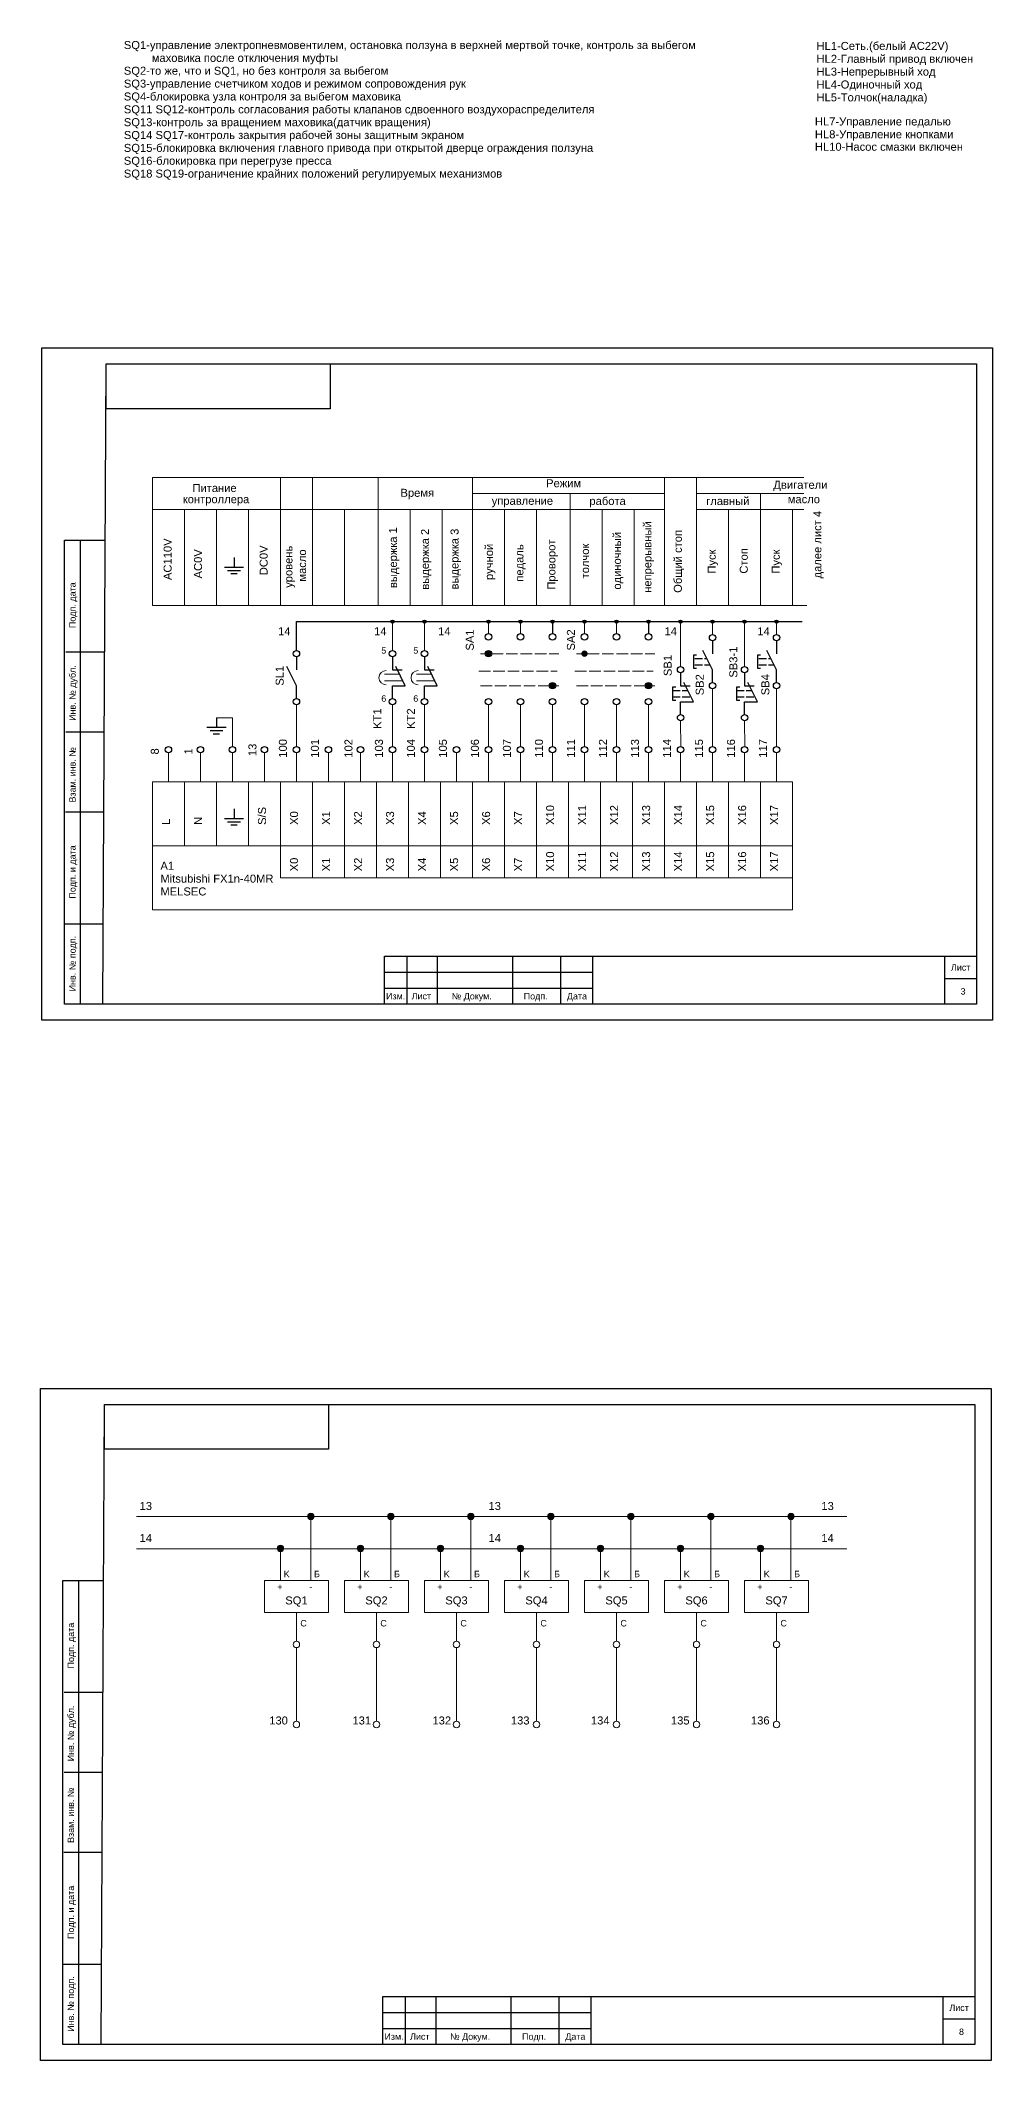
# Model space of a CAD drawing. Header units: millimetres. Extents: x 1674 to 4572, y 3039 to 4124.
# Drawn here: x 2326 to 2623, y 3290 to 3921 of the extents above; entities that cross this region are included whole.
import ezdxf

# ---------------------------------------------------------------- set-up
doc = ezdxf.new("R2010")
doc.units = ezdxf.units.MM
doc.linetypes.add('ACAD_ISO02W100', pattern=[15, 12, -3])
doc.layers.add('Аппаратура', color=7, linetype='Continuous', lineweight=20)
doc.layers.add('Рамки', color=7, linetype='Continuous', lineweight=25)
doc.styles.get("Standard").update_dxf_attribs({"font": 'arial.ttf'})

msp = doc.modelspace()

# ---------------------------------------------------------------- hatches: boundary and pattern name
h = msp.add_hatch(color=256)
h.dxf.hatch_style = 1
h.paths.add_polyline_path([(2436, 3739.5, 1), (2435, 3739.5, 1)])
h = msp.add_hatch(color=256)
h.dxf.hatch_style = 1
h.paths.add_polyline_path([(2446, 3739.5, 1), (2445, 3739.5, 1)])
h = msp.add_hatch(color=256)
h.dxf.hatch_style = 1
h.paths.add_polyline_path([(2466, 3739.5, 1), (2465, 3739.5, 1)])
h = msp.add_hatch(color=256)
h.dxf.hatch_style = 1
h.paths.add_polyline_path([(2476, 3739.5, 1), (2475, 3739.5, 1)])
h = msp.add_hatch(color=256)
h.dxf.hatch_style = 1
h.paths.add_polyline_path([(2486, 3739.5, 1), (2485, 3739.5, 1)])
h = msp.add_hatch(color=256)
h.dxf.hatch_style = 1
h.paths.add_polyline_path([(2496, 3739.5, 1), (2495, 3739.5, 1)])
h = msp.add_hatch(color=256)
h.dxf.hatch_style = 1
h.paths.add_polyline_path([(2506, 3739.5, 1), (2505, 3739.5, 1)])
h = msp.add_hatch(color=256)
h.dxf.hatch_style = 1
h.paths.add_polyline_path([(2516, 3739.5, 1), (2515, 3739.5, 1)])
h = msp.add_hatch(color=256)
h.dxf.hatch_style = 1
h.paths.add_polyline_path([(2526, 3739.5, 1), (2525, 3739.5, 1)])
h = msp.add_hatch(color=256)
h.dxf.hatch_style = 1
h.paths.add_polyline_path([(2536, 3739.5, 1), (2535, 3739.5, 1)])
h = msp.add_hatch(color=256)
h.dxf.hatch_style = 1
h.paths.add_polyline_path([(2546, 3739.5, 1), (2545, 3739.5, 1)])
h = msp.add_hatch(color=256)
h.dxf.hatch_style = 1
h.paths.add_polyline_path([(2556, 3739.5, 1), (2555, 3739.5, 1)])
at = {"layer": 'Аппаратура'}
h = msp.add_hatch(color=256, dxfattribs=at)
h.dxf.hatch_style = 1
h.set_gradient(color1=(255, 255, 255), centered=1, tint=1)
h.paths.add_polyline_path([(2466.5, 3729.5, 1), (2464.5, 3729.5, 1)])
h = msp.add_hatch(color=256, dxfattribs=at)
h.dxf.hatch_style = 1
h.set_gradient(color1=(255, 255, 255), centered=1, tint=1)
h.paths.add_polyline_path([(2496.5, 3729.5, 1), (2494.5, 3729.5, 1)])
h = msp.add_hatch(color=256, dxfattribs=at)
h.dxf.hatch_style = 1
h.set_gradient(color1=(255, 255, 255), centered=1, tint=1)
h.paths.add_polyline_path([(2486.5, 3719.5, 1), (2484.5, 3719.5, 1)])
h = msp.add_hatch(color=256, dxfattribs=at)
h.dxf.hatch_style = 1
h.set_gradient(color1=(255, 255, 255), centered=1, tint=1)
h.paths.add_polyline_path([(2516.5, 3719.5, 1), (2514.5, 3719.5, 1)])
h = msp.add_hatch(color=256, dxfattribs=at)
h.dxf.hatch_style = 1
h.paths.add_polyline_path([(2411, 3460, 1), (2409, 3460, 1)])
h = msp.add_hatch(color=256, dxfattribs=at)
h.dxf.hatch_style = 1
h.paths.add_polyline_path([(2436, 3460, 1), (2434, 3460, 1)])
h = msp.add_hatch(color=256, dxfattribs=at)
h.dxf.hatch_style = 1
h.paths.add_polyline_path([(2461, 3460, 1), (2459, 3460, 1)])
h = msp.add_hatch(color=256, dxfattribs=at)
h.dxf.hatch_style = 1
h.paths.add_polyline_path([(2486, 3460, 1), (2484, 3460, 1)])
h = msp.add_hatch(color=256, dxfattribs=at)
h.dxf.hatch_style = 1
h.paths.add_polyline_path([(2511, 3460, 1), (2509, 3460, 1)])
h = msp.add_hatch(color=256, dxfattribs=at)
h.dxf.hatch_style = 1
h.paths.add_polyline_path([(2536, 3460, 1), (2534, 3460, 1)])
h = msp.add_hatch(color=256, dxfattribs=at)
h.dxf.hatch_style = 1
h.paths.add_polyline_path([(2561, 3460, 1), (2559, 3460, 1)])
h = msp.add_hatch(color=256, dxfattribs=at)
h.dxf.hatch_style = 1
h.paths.add_polyline_path([(2401.5, 3450, 1), (2399.5, 3450, 1)])
h = msp.add_hatch(color=256, dxfattribs=at)
h.dxf.hatch_style = 1
h.paths.add_polyline_path([(2426.5, 3450, 1), (2424.5, 3450, 1)])
h = msp.add_hatch(color=256, dxfattribs=at)
h.dxf.hatch_style = 1
h.paths.add_polyline_path([(2451.5, 3450, 1), (2449.5, 3450, 1)])
h = msp.add_hatch(color=256, dxfattribs=at)
h.dxf.hatch_style = 1
h.paths.add_polyline_path([(2476.5, 3450, 1), (2474.5, 3450, 1)])
h = msp.add_hatch(color=256, dxfattribs=at)
h.dxf.hatch_style = 1
h.paths.add_polyline_path([(2501.5, 3450, 1), (2499.5, 3450, 1)])
h = msp.add_hatch(color=256, dxfattribs=at)
h.dxf.hatch_style = 1
h.paths.add_polyline_path([(2526.5, 3450, 1), (2524.5, 3450, 1)])
h = msp.add_hatch(color=256, dxfattribs=at)
h.dxf.hatch_style = 1
h.paths.add_polyline_path([(2551.5, 3450, 1), (2549.5, 3450, 1)])

# ---------------------------------------------------------------- linework, layer by layer
for p, q in [((2383, 3756.5), (2389, 3756.5)), ((2384, 3755.5), (2388, 3755.5)), ((2386, 3759.5), (2386, 3756.5)), ((2385, 3754.5), (2387, 3754.5)), ((2405.5, 3730.5), (2405.5, 3739.5)), ((2405.5, 3739.5), (2563.5, 3739.5)), ((2485.5, 3739.5), (2485.5, 3735.75)), ((2515.5, 3739.5), (2515.5, 3735.75)), ((2535.5, 3724.5), (2532.5, 3730.5)), ((2535.5, 3733.5), (2535.5, 3729.5)), ((2555.5, 3724.5), (2552.5, 3730.5)), ((2555.5, 3733.5), (2555.5, 3729.5)), ((2405.5, 3719.5), (2402.5, 3725.5)), ((2405.5, 3728.5), (2405.5, 3724.5)), ((2435.5, 3728.5), (2435.5, 3724.5)), ((2435.5, 3724.5), (2438.5, 3724.5)), ((2439.5, 3719.5), (2436.5, 3725.5)), ((2445.5, 3728.5), (2445.5, 3724.5)), ((2445.5, 3724.5), (2448.5, 3724.5)), ((2449.5, 3719.5), (2446.5, 3725.5)), ((2525.5, 3723.5), (2525.5, 3719.5)), ((2530.5, 3729), (2529.5, 3729)), ((2529.5, 3729), (2529.5, 3725)), ((2529.5, 3725), (2530.5, 3725)), ((2535.5, 3720.5), (2535.5, 3724.5)), ((2545.5, 3723.5), (2545.5, 3719.5)), ((2550.5, 3729), (2549.5, 3729)), ((2549.5, 3729), (2549.5, 3725)), ((2549.5, 3725), (2550.5, 3725)), ((2555.5, 3720.5), (2555.5, 3724.5)), ((2405.5, 3715.5), (2405.5, 3719.5)), ((2435.5, 3715.5), (2435.5, 3719.5)), ((2435.5, 3719.5), (2439.5, 3719.5)), ((2445.5, 3715.5), (2445.5, 3719.5)), ((2445.5, 3719.5), (2449.5, 3719.5)), ((2524, 3719), (2523, 3719)), ((2523, 3719), (2523, 3715)), ((2525.5, 3719.5), (2528.5, 3719.5)), ((2529.5, 3714.5), (2526.5, 3720.5)), ((2544, 3719), (2543, 3719)), ((2543, 3719), (2543, 3715)), ((2545.5, 3719.5), (2548.5, 3719.5)), ((2549.5, 3714.5), (2546.5, 3720.5)), ((2523, 3715), (2524, 3715)), ((2525.5, 3710.5), (2525.5, 3714.5)), ((2525.5, 3714.5), (2529.5, 3714.5)), ((2543, 3715), (2544, 3715)), ((2545.5, 3710.5), (2545.5, 3714.5)), ((2545.5, 3714.5), (2549.5, 3714.5)), ((2377.5, 3706.5), (2383.5, 3706.5)), ((2378.5, 3705.5), (2382.5, 3705.5)), ((2379.5, 3704.5), (2381.5, 3704.5)), ((2380.5, 3709.5), (2380.5, 3706.5)), ((2386, 3681), (2386, 3678)), ((2383, 3678), (2389, 3678)), ((2384, 3677), (2388, 3677)), ((2385, 3676), (2387, 3676))]:
    msp.add_line(p, q)
at = {"linetype": 'ACAD_ISO02W100', "ltscale": 0.2}
for p, q in [((2530, 3728), (2533.75, 3728)), ((2530, 3726), (2534.75, 3726)), ((2550, 3728), (2553.75, 3728)), ((2550, 3726), (2554.75, 3726)), ((2523, 3718), (2527.75, 3718)), ((2543, 3718), (2547.75, 3718)), ((2523, 3716), (2528.75, 3716)), ((2543, 3716), (2548.75, 3716))]:
    msp.add_line(p, q, dxfattribs=at)
for centre, radius in [((2435.5, 3739.5), 0.5), ((2445.5, 3739.5), 0.5), ((2465.5, 3739.5), 0.5), ((2475.5, 3739.5), 0.5), ((2485.5, 3739.5), 0.5), ((2495.5, 3739.5), 0.5), ((2505.5, 3739.5), 0.5), ((2515.5, 3739.5), 0.5), ((2525.5, 3739.5), 0.5), ((2535.5, 3739.5), 0.5), ((2545.5, 3739.5), 0.5), ((2555.5, 3739.5), 0.5), ((2405.5, 3729.5), 1), ((2435.5, 3729.5), 1), ((2445.5, 3729.5), 1), ((2465.5, 3734.75), 1), ((2465.5, 3729.5), 1), ((2475.5, 3734.75), 1), ((2485.5, 3734.75), 1), ((2495.5, 3734.75), 1), ((2505.5, 3734.75), 1), ((2515.5, 3734.75), 1), ((2535.5, 3734.5), 1), ((2555.5, 3734.5), 1), ((2525.5, 3724.5), 1), ((2545.5, 3724.5), 1), ((2485.5, 3719.5), 1), ((2515.5, 3719.5), 1), ((2535.5, 3719.5), 1), ((2555.5, 3719.5), 1), ((2405.5, 3714.5), 1), ((2435.5, 3714.5), 1), ((2445.5, 3714.5), 1), ((2465.5, 3714.5), 1), ((2475.5, 3714.5), 1), ((2485.5, 3714.5), 1), ((2495.5, 3714.5), 1), ((2505.5, 3714.5), 1), ((2515.5, 3714.5), 1), ((2525.52, 3709.5), 1), ((2545.52, 3709.5), 1), ((2365.5, 3699.5), 1), ((2375.5, 3699.5), 1), ((2385.5, 3699.5), 1), ((2395.5, 3699.5), 1), ((2405.5, 3699.5), 1), ((2415.5, 3699.5), 1), ((2425.5, 3699.5), 1), ((2435.5, 3699.5), 1), ((2445.5, 3699.5), 1), ((2455.5, 3699.5), 1), ((2465.5, 3699.5), 1), ((2475.5, 3699.5), 1), ((2485.5, 3699.5), 1), ((2495.5, 3699.5), 1), ((2505.5, 3699.5), 1), ((2515.5, 3699.5), 1), ((2525.5, 3699.5), 1), ((2535.5, 3699.5), 1), ((2545.5, 3699.5), 1), ((2555.5, 3699.5), 1)]:
    msp.add_circle(centre, radius)
at = {"layer": 'Аппаратура'}
for p, q in [((2460.5, 3784.5), (2360.5, 3784.5)), ((2360.5, 3744.5), (2360.5, 3784.5)), ((2400.5, 3784.5), (2400.5, 3774.5)), ((2410.5, 3744.5), (2410.5, 3784.5)), ((2431, 3784.5), (2431, 3774.5)), ((2460.5, 3784.5), (2460.5, 3774.5)), ((2564, 3784.5), (2460.5, 3784.5)), ((2460.5, 3774.5), (2460.5, 3784.5)), ((2520.5, 3774.5), (2520.5, 3784.5)), ((2530.5, 3774.5), (2530.5, 3784.5)), ((2360.5, 3774.5), (2460.5, 3774.5)), ((2370.5, 3744.5), (2370.5, 3774.5)), ((2380.5, 3744.5), (2380.5, 3774.5)), ((2390.5, 3744.5), (2390.5, 3774.5)), ((2400.5, 3774.5), (2400.5, 3744.5)), ((2400.5, 3744.5), (2400.5, 3774.5)), ((2420.5, 3744.5), (2420.5, 3774.5)), ((2431, 3744.5), (2431, 3774.5)), ((2441, 3744.5), (2441, 3774.5)), ((2451, 3744.5), (2451, 3774.5)), ((2460.5, 3779.5), (2520.5, 3779.5)), ((2460.5, 3774.5), (2520.5, 3774.5)), ((2460.5, 3774.5), (2460.5, 3744.5)), ((2460.5, 3744.5), (2460.5, 3774.5)), ((2470.5, 3744.5), (2470.5, 3774.5)), ((2480.5, 3744.5), (2480.5, 3774.5)), ((2491, 3779.5), (2491, 3774.5)), ((2491, 3744.5), (2491, 3774.5)), ((2501, 3744.5), (2501, 3774.5)), ((2511, 3744.5), (2511, 3774.5)), ((2520.5, 3744.5), (2520.5, 3774.5)), ((2520.5, 3744.5), (2520.5, 3774.5)), ((2530.5, 3779.5), (2564, 3779.5)), ((2530.5, 3774.5), (2564, 3774.5)), ((2530.5, 3744.5), (2530.5, 3774.5)), ((2540.5, 3744.5), (2540.5, 3774.5)), ((2550.5, 3744.5), (2550.5, 3779.5)), ((2560.5, 3744.5), (2560.5, 3774.5)), ((2360.5, 3744.5), (2460.5, 3744.5)), ((2460.5, 3744.5), (2565, 3744.5)), ((2435.5, 3730.5), (2435.5, 3739)), ((2445.5, 3730.5), (2445.5, 3739)), ((2465.5, 3735.75), (2465.5, 3739.5)), ((2475.5, 3735.75), (2475.5, 3739.5)), ((2495.5, 3735.75), (2495.5, 3739.5)), ((2505.5, 3735.75), (2505.5, 3739.5)), ((2525.5, 3725.5), (2525.5, 3739.5)), ((2535.5, 3735.5), (2535.5, 3739.5)), ((2545.5, 3725.5), (2545.5, 3739.5)), ((2555.5, 3735.5), (2555.5, 3739.5)), ((2437.7, 3723.1), (2433, 3723.1)), ((2438.75, 3721), (2433, 3721)), ((2447.7, 3723.1), (2443, 3723.1)), ((2448.75, 3721), (2443, 3721)), ((2535.5, 3718.5), (2535.5, 3700.5)), ((2555.5, 3718.5), (2555.5, 3700.5)), ((2405.5, 3713.5), (2405.5, 3700.5)), ((2435.5, 3713.5), (2435.5, 3700.5)), ((2445.5, 3713.5), (2445.5, 3700.5)), ((2465.5, 3713.5), (2465.5, 3700.5)), ((2475.5, 3713.5), (2475.5, 3700.5)), ((2485.5, 3713.5), (2485.5, 3700.5)), ((2495.5, 3713.5), (2495.5, 3700.5)), ((2505.5, 3713.5), (2505.5, 3700.5)), ((2515.5, 3713.5), (2515.5, 3700.5)), ((2385.5, 3709.5), (2380.5, 3709.5)), ((2385.5, 3700.5), (2385.5, 3709.5)), ((2525.52, 3708.5), (2525.55, 3700.39)), ((2545.5, 3708.5), (2545.55, 3700.39)), ((2365.5, 3689.5), (2365.5, 3698.5)), ((2375.5, 3689.5), (2375.5, 3698.5)), ((2385.5, 3689.5), (2385.5, 3698.5)), ((2395.5, 3689.5), (2395.5, 3698.5)), ((2405.5, 3689.5), (2405.5, 3698.5)), ((2415.5, 3689.5), (2415.5, 3698.5)), ((2425.5, 3689.5), (2425.5, 3698.5)), ((2435.5, 3689.5), (2435.5, 3698.5)), ((2445.5, 3689.5), (2445.5, 3698.5)), ((2455.5, 3689.5), (2455.5, 3698.5)), ((2465.5, 3689.5), (2465.5, 3698.5)), ((2475.5, 3689.5), (2475.5, 3698.5)), ((2485.5, 3689.5), (2485.5, 3698.5)), ((2495.5, 3689.5), (2495.5, 3698.5)), ((2505.5, 3689.5), (2505.5, 3698.5)), ((2515.5, 3689.5), (2515.5, 3698.5)), ((2525.5, 3689.5), (2525.5, 3698.5)), ((2535.5, 3689.5), (2535.5, 3698.5)), ((2545.5, 3689.5), (2545.5, 3698.5)), ((2555.5, 3689.5), (2555.5, 3698.5)), ((2355.5, 3460), (2577.5, 3460)), ((2410, 3440), (2410, 3459)), ((2435, 3440), (2435, 3459)), ((2460, 3440), (2460, 3459)), ((2485, 3440), (2485, 3459)), ((2510, 3440), (2510, 3459)), ((2535, 3440), (2535, 3459)), ((2560, 3440), (2560, 3459)), ((2355.5, 3449.91), (2577.5, 3449.91)), ((2400.5, 3440), (2400.5, 3450)), ((2425.5, 3440), (2425.5, 3450)), ((2450.5, 3440), (2450.5, 3450)), ((2475.5, 3440), (2475.5, 3450)), ((2500.5, 3440), (2500.5, 3450)), ((2525.5, 3440), (2525.5, 3450)), ((2550.5, 3440), (2550.5, 3450)), ((2405.5, 3430), (2405.5, 3421)), ((2430.5, 3430), (2430.5, 3421)), ((2455.5, 3430), (2455.5, 3421)), ((2480.5, 3430), (2480.5, 3421)), ((2505.5, 3430), (2505.5, 3421)), ((2530.5, 3430), (2530.5, 3421)), ((2555.5, 3430), (2555.5, 3421)), ((2405.5, 3419), (2405.5, 3396)), ((2430.5, 3419), (2430.5, 3396)), ((2455.5, 3419), (2455.5, 3396)), ((2480.5, 3419), (2480.5, 3396)), ((2505.5, 3419), (2505.5, 3396)), ((2530.5, 3419), (2530.5, 3396)), ((2555.5, 3419), (2555.5, 3396))]:
    msp.add_line(p, q, dxfattribs=at)
at = {"layer": 'Аппаратура', "linetype": 'ACAD_ISO02W100', "ltscale": 0.3}
for p, q in [((2462.5, 3724), (2487, 3724)), ((2463, 3729.5), (2464.5, 3729.5)), ((2466.5, 3729.5), (2487.5, 3729.5)), ((2492.5, 3724), (2517, 3724)), ((2493, 3729.5), (2494.5, 3729.5)), ((2496.5, 3729.5), (2517.5, 3729.5)), ((2463, 3719.5), (2484.5, 3719.5)), ((2486.5, 3719.5), (2487.5, 3719.5)), ((2493, 3719.5), (2514.5, 3719.5)), ((2516.5, 3719.5), (2517.5, 3719.5))]:
    msp.add_line(p, q, dxfattribs=at)
at = {"layer": 'Аппаратура'}
for points in [[(2360.5, 3669.5), (2370.5, 3669.5), (2370.5, 3689.5), (2360.5, 3689.5)], [(2370.5, 3669.5), (2380.5, 3669.5), (2380.5, 3689.5), (2370.5, 3689.5)], [(2380.5, 3669.5), (2390.5, 3669.5), (2390.5, 3689.5), (2380.5, 3689.5)], [(2390.5, 3669.5), (2400.5, 3669.5), (2400.5, 3689.5), (2390.5, 3689.5)], [(2400.5, 3669.5), (2410.5, 3669.5), (2410.5, 3689.5), (2400.5, 3689.5)], [(2410.5, 3669.5), (2420.5, 3669.5), (2420.5, 3689.5), (2410.5, 3689.5)], [(2420.5, 3669.5), (2430.5, 3669.5), (2430.5, 3689.5), (2420.5, 3689.5)], [(2430.5, 3669.5), (2440.5, 3669.5), (2440.5, 3689.5), (2430.5, 3689.5)], [(2440.5, 3669.5), (2450.5, 3669.5), (2450.5, 3689.5), (2440.5, 3689.5)], [(2450.5, 3669.5), (2460.5, 3669.5), (2460.5, 3689.5), (2450.5, 3689.5)], [(2460.5, 3669.5), (2470.5, 3669.5), (2470.5, 3689.5), (2460.5, 3689.5)], [(2470.5, 3669.5), (2480.5, 3669.5), (2480.5, 3689.5), (2470.5, 3689.5)], [(2480.5, 3669.5), (2490.5, 3669.5), (2490.5, 3689.5), (2480.5, 3689.5)], [(2490.5, 3669.5), (2500.5, 3669.5), (2500.5, 3689.5), (2490.5, 3689.5)], [(2500.5, 3669.5), (2510.5, 3669.5), (2510.5, 3689.5), (2500.5, 3689.5)], [(2510.5, 3669.5), (2520.5, 3669.5), (2520.5, 3689.5), (2510.5, 3689.5)], [(2520.5, 3669.5), (2530.5, 3669.5), (2530.5, 3689.5), (2520.5, 3689.5)], [(2530.5, 3669.5), (2540.5, 3669.5), (2540.5, 3689.5), (2530.5, 3689.5)], [(2540.5, 3669.5), (2550.5, 3669.5), (2550.5, 3689.5), (2540.5, 3689.5)], [(2550.5, 3669.5), (2560.5, 3669.5), (2560.5, 3689.5), (2550.5, 3689.5)], [(2360.5, 3669.5), (2560.5, 3669.5), (2560.5, 3649.5), (2360.5, 3649.5)], [(2400.5, 3659.5), (2410.5, 3659.5), (2410.5, 3669.5), (2400.5, 3669.5)], [(2410.5, 3659.5), (2420.5, 3659.5), (2420.5, 3669.5), (2410.5, 3669.5)], [(2420.5, 3659.5), (2430.5, 3659.5), (2430.5, 3669.5), (2420.5, 3669.5)], [(2430.5, 3659.5), (2440.5, 3659.5), (2440.5, 3669.5), (2430.5, 3669.5)], [(2440.5, 3659.5), (2450.5, 3659.5), (2450.5, 3669.5), (2440.5, 3669.5)], [(2450.5, 3659.5), (2460.5, 3659.5), (2460.5, 3669.5), (2450.5, 3669.5)], [(2460.5, 3659.5), (2470.5, 3659.5), (2470.5, 3669.5), (2460.5, 3669.5)], [(2470.5, 3659.5), (2480.5, 3659.5), (2480.5, 3669.5), (2470.5, 3669.5)], [(2480.5, 3659.5), (2490.5, 3659.5), (2490.5, 3669.5), (2480.5, 3669.5)], [(2490.5, 3659.5), (2500.5, 3659.5), (2500.5, 3669.5), (2490.5, 3669.5)], [(2500.5, 3659.5), (2510.5, 3659.5), (2510.5, 3669.5), (2500.5, 3669.5)], [(2510.5, 3659.5), (2520.5, 3659.5), (2520.5, 3669.5), (2510.5, 3669.5)], [(2520.5, 3659.5), (2530.5, 3659.5), (2530.5, 3669.5), (2520.5, 3669.5)], [(2530.5, 3659.5), (2540.5, 3659.5), (2540.5, 3669.5), (2530.5, 3669.5)], [(2540.5, 3659.5), (2550.5, 3659.5), (2550.5, 3669.5), (2540.5, 3669.5)], [(2550.5, 3659.5), (2560.5, 3659.5), (2560.5, 3669.5), (2550.5, 3669.5)], [(2395.5, 3440), (2415.5, 3440), (2415.5, 3430), (2395.5, 3430)], [(2420.5, 3440), (2440.5, 3440), (2440.5, 3430), (2420.5, 3430)], [(2445.5, 3440), (2465.5, 3440), (2465.5, 3430), (2445.5, 3430)], [(2470.5, 3440), (2490.5, 3440), (2490.5, 3430), (2470.5, 3430)], [(2495.5, 3440), (2515.5, 3440), (2515.5, 3430), (2495.5, 3430)], [(2520.5, 3440), (2540.5, 3440), (2540.5, 3430), (2520.5, 3430)], [(2545.5, 3440), (2565.5, 3440), (2565.5, 3430), (2545.5, 3430)]]:
    msp.add_lwpolyline(points, close=True, dxfattribs=at)
for centre in [(2410, 3460), (2435, 3460), (2460, 3460), (2485, 3460), (2510, 3460), (2535, 3460), (2560, 3460), (2400.5, 3450), (2425.5, 3450), (2450.5, 3450), (2475.5, 3450), (2500.5, 3450), (2525.5, 3450), (2550.5, 3450), (2405.5, 3420), (2430.5, 3420), (2455.5, 3420), (2480.5, 3420), (2505.5, 3420), (2530.5, 3420), (2555.5, 3420), (2405.5, 3395), (2430.5, 3395), (2455.5, 3395), (2480.5, 3395), (2505.5, 3395), (2530.5, 3395), (2555.5, 3395)]:
    msp.add_circle(centre, 1, dxfattribs=at)
for centre in [(2433.52, 3722), (2443.52, 3722)]:
    msp.add_arc(centre, 2.23, 90, 270, dxfattribs=at)
at = {"layer": 'Рамки'}
for p, q in [((2345, 3620), (2346, 3820)), ((2346, 3820), (2618, 3820)), ((2618, 3820), (2618, 3620)), ((2333, 3765), (2345.72, 3765)), ((2333, 3620), (2333, 3765)), ((2338, 3620), (2338, 3765)), ((2345.42, 3730), (2333.42, 3730)), ((2345.42, 3705), (2333.42, 3705)), ((2345.3, 3680), (2333.3, 3680)), ((2345.12, 3645), (2333.12, 3645)), ((2345.12, 3645), (2333.12, 3645)), ((2345.12, 3645), (2333.12, 3645)), ((2440, 3635), (2440, 3620)), ((2449.5, 3635), (2449.5, 3620)), ((2473, 3635), (2473, 3620)), ((2488, 3635), (2488, 3620)), ((2608, 3635), (2608, 3620)), ((2433, 3630), (2498, 3630)), ((2433, 3625), (2498, 3625)), ((2608, 3628), (2618, 3628)), ((2345, 3620), (2333, 3620)), ((2618, 3620), (2345, 3620)), ((2344.5, 3295), (2345.5, 3495)), ((2345.5, 3495), (2617.5, 3495)), ((2617.5, 3495), (2617.5, 3295)), ((2332.5, 3440), (2345.22, 3440)), ((2332.5, 3295), (2332.5, 3440)), ((2337.5, 3295), (2337.5, 3440)), ((2344.92, 3405), (2332.92, 3405)), ((2344.92, 3380), (2332.92, 3380)), ((2344.8, 3355), (2332.8, 3355)), ((2344.62, 3320), (2332.62, 3320)), ((2344.62, 3320), (2332.62, 3320)), ((2344.62, 3320), (2332.62, 3320)), ((2439.5, 3310), (2439.5, 3295)), ((2449, 3310), (2449, 3295)), ((2472.5, 3310), (2472.5, 3295)), ((2487.5, 3310), (2487.5, 3295)), ((2607.5, 3310), (2607.5, 3295)), ((2432.5, 3305), (2497.5, 3305)), ((2607.5, 3303), (2617.5, 3303)), ((2344.5, 3295), (2332.5, 3295)), ((2617.5, 3295), (2344.5, 3295)), ((2432.5, 3300), (2497.5, 3300))]:
    msp.add_line(p, q, dxfattribs=at)
for points in [[(2326, 3825), (2623, 3825), (2623, 3615), (2326, 3615)], [(2346, 3820), (2416, 3820), (2416, 3806), (2346, 3806)], [(2433, 3620), (2433, 3635), (2618, 3635), (2618, 3620)], [(2433, 3635), (2498, 3635), (2498, 3620), (2433, 3620)], [(2325.5, 3500), (2622.5, 3500), (2622.5, 3290), (2325.5, 3290)], [(2345.5, 3495), (2415.5, 3495), (2415.5, 3481), (2345.5, 3481)], [(2432.5, 3295), (2432.5, 3310), (2617.5, 3310), (2617.5, 3295)], [(2432.5, 3310), (2497.5, 3310), (2497.5, 3295), (2432.5, 3295)]]:
    msp.add_lwpolyline(points, close=True, dxfattribs=at)

# ---------------------------------------------------------------- texts
for s, height, p in [('SQ1-управление электропневмовентилем, остановка ползуна в верхней мертвой точке, контроль за выбегом', 2.5, (2351.57, 3918.38)), ('HL1-Сеть.(белый AC22V)', 2.5, (2567.98, 3918.1)), ('SQ2-то же, что и SQ1, но без контроля за выбегом', 2.5, (2351.57, 3910.35)), ('         маховика после отключения муфты', 2.5, (2351.57, 3914.36)), ('HL2-Главный привод включен', 2.5, (2567.98, 3914.08)), ('HL3-Непрерывный ход', 2.5, (2567.98, 3910.07)), ('SQ3-управление счетчиком ходов и режимом сопровождения рук', 2.5, (2351.57, 3906.33)), ('HL4-Одиночный ход', 2.5, (2567.98, 3906.05)), ('SQ4-блокировка узла контроля за выбегом маховика', 2.5, (2351.57, 3902.31)), ('SQ11 SQ12-контроль согласования работы клапанов сдвоенного воздухораспределителя', 2.5, (2351.57, 3898.3)), ('HL5-Толчок(наладка)', 2.5, (2567.98, 3902.04)), ('SQ13-контроль за вращением маховика(датчик вращения)', 2.5, (2351.57, 3894.28)), ('HL7-Управление педалью', 2.5, (2567.48, 3894.5)), ('SQ14 SQ17-контроль закрытия рабочей зоны защитным экраном', 2.5, (2351.57, 3890.27)), ('SQ15-блокировка включения главного привода при открытой дверце ограждения ползуна', 2.5, (2351.57, 3886.25)), ('HL8-Управление кнопками', 2.5, (2567.48, 3890.49)), ('HL10-Насос смазки включен', 2.5, (2567.48, 3886.6)), ('SQ16-блокировка при перегрузе пресса', 2.5, (2351.57, 3882.23)), ('SQ18 SQ19-ограничение крайних положений регулируемых механизмов', 2.5, (2351.57, 3878.22)), ('Питание', 2.5, (2373, 3780)), ('Время', 2.5, (2438, 3778.5)), ('Режим', 2.5, (2483.5, 3781.5)), ('Двигатели', 2.5, (2554.5, 3781)), ('контроллера', 2.5, (2370, 3776.5)), ('управление', 2.5, (2466.5, 3776)), ('работа', 2.5, (2497.03, 3775.94)), ('главный', 2.5, (2533.53, 3775.94)), ('масло', 2.5, (2559, 3776.5)), ('14', 2.5, (2399.75, 3735.25)), ('14', 2.5, (2429.75, 3735.25)), ('14', 2.5, (2449.75, 3735.25)), ('14', 2.5, (2520.5, 3735.25)), ('14', 2.5, (2549.5, 3735.25)), ('5', 2, (2432, 3729.5)), ('5', 2, (2442, 3729.5)), ('6', 2, (2432, 3714.5)), ('6', 2, (2442, 3714.5)), ('A1', 2.5, (2363, 3662)), ('Mitsubishi FX1n-40MR', 2.5, (2363, 3657.98)), ('MELSEC', 2.5, (2363, 3653.97)), ('13', 2.5, (2356.5, 3462)), ('13', 2.5, (2465.5, 3462)), ('13', 2.5, (2569.5, 3462)), ('14', 2.5, (2356.5, 3452)), ('14', 2.5, (2465.5, 3452)), ('14', 2.5, (2569.5, 3452)), ('130', 2.5, (2397, 3395)), ('131', 2.5, (2423, 3395)), ('132', 2.5, (2448, 3395)), ('133', 2.5, (2472.5, 3395)), ('134', 2.5, (2497.5, 3395)), ('135', 2.5, (2522.5, 3395)), ('136', 2.5, (2547.5, 3395))]:
    msp.add_text(s, height=height).set_placement(p)
for s, p in [('далее лист 4', (2569.5, 3753)), ('выдержка 1', (2436.91, 3750)), ('выдержка 2', (2446.91, 3749.5)), ('выдержка 3', (2456.14, 3749.54)), ('непрерывный', (2516.41, 3748.5)), ('Общий стоп', (2525.91, 3748.5)), ('AC110V', (2366.5, 3752.5)), ('AC0V', (2376, 3753)), ('DC0V', (2396.5, 3754)), ('уровень', (2404.25, 3750.06)), ('масло', (2408.5, 3752)), ('ручной', (2466.91, 3752.5)), ('педаль', (2476.41, 3752)), ('Проворот', (2486.41, 3749.5)), ('толчок', (2496.91, 3753)), ('одиночный', (2506.91, 3749.5)), ('Пуск', (2536.5, 3754.5)), ('Стоп', (2546.5, 3754.5)), ('Пуск', (2556.5, 3754.5)), ('SA1', (2460.91, 3730.47)), ('SA2', (2492.5, 3730.5)), ('SB3-1', (2543.24, 3722)), ('SL1', (2401.5, 3719.5)), ('SB1', (2522.74, 3722.5)), ('SB2', (2532.74, 3716.5)), ('SB4', (2553.24, 3716.5)), ('KT1', (2432, 3706)), ('KT2', (2442.5, 3706)), ('8', (2362.5, 3698)), ('1', (2373, 3698)), ('13', (2393, 3697.5)), ('100', (2402.5, 3697)), ('101', (2412.5, 3697)), ('102', (2423, 3697)), ('103', (2432.5, 3697)), ('104', (2442.5, 3697)), ('105', (2452.5, 3697)), ('106', (2462.5, 3697)), ('107', (2472.5, 3697)), ('110', (2482.5, 3697)), ('111', (2492.5, 3697)), ('112', (2502.5, 3697)), ('113', (2512.5, 3697)), ('114', (2522.5, 3697)), ('115', (2532.5, 3697)), ('116', (2542.5, 3697)), ('117', (2552.5, 3697)), ('S/S', (2396, 3676)), ('X0', (2406, 3676)), ('X1', (2416, 3676)), ('X2', (2426, 3676)), ('X3', (2436, 3676)), ('X4', (2446, 3676)), ('X5', (2456, 3676)), ('X6', (2466, 3676)), ('X7', (2476, 3676)), ('X10', (2486, 3676)), ('X11', (2496, 3676)), ('X12', (2506, 3676)), ('X13', (2516, 3676)), ('X14', (2526, 3676)), ('X15', (2536, 3676)), ('X16', (2546, 3676)), ('X17', (2556, 3676)), ('L', (2366, 3676)), ('N', (2376, 3676)), ('X10', (2486, 3661.5)), ('X11', (2496, 3661.5)), ('X12', (2506, 3661.5)), ('X13', (2516, 3661.5)), ('X14', (2526, 3661.5)), ('X15', (2536, 3661.5)), ('X16', (2546, 3661.5)), ('X17', (2556, 3661.5)), ('X0', (2406, 3661.5)), ('X1', (2416, 3661.5)), ('X2', (2426, 3661.5)), ('X3', (2436, 3661.5)), ('X4', (2446, 3661.5)), ('X5', (2456, 3661.5)), ('X6', (2466, 3661.5)), ('X7', (2476, 3661.5))]:
    msp.add_text(s, height=2.5, rotation=90).set_placement(p)
at = {"layer": 'Аппаратура'}
for s, height, p in [('K', 2, (2401.5, 3441)), ('Б', 2, (2411, 3441)), ('K', 2, (2426.5, 3441)), ('Б', 2, (2436, 3441)), ('K', 2, (2451.5, 3441)), ('Б', 2, (2461, 3441)), ('K', 2, (2476.5, 3441)), ('Б', 2, (2486, 3441)), ('K', 2, (2501.5, 3441)), ('Б', 2, (2511, 3441)), ('K', 2, (2526.5, 3441)), ('Б', 2, (2536, 3441)), ('K', 2, (2551.5, 3441)), ('Б', 2, (2561, 3441)), ('+', 2, (2399.5, 3437)), ('SQ1', 2.5, (2402, 3432.5)), ('-', 2, (2409.5, 3437)), ('+', 2, (2424.5, 3437)), ('SQ2', 2.5, (2427, 3432.5)), ('-', 2, (2434.5, 3437)), ('+', 2, (2449.5, 3437)), ('SQ3', 2.5, (2452, 3432.5)), ('-', 2, (2459.5, 3437)), ('+', 2, (2474.5, 3437)), ('SQ4', 2.5, (2477, 3432.5)), ('-', 2, (2484.5, 3437)), ('+', 2, (2499.5, 3437)), ('SQ5', 2.5, (2502, 3432.5)), ('-', 2, (2509.5, 3437)), ('+', 2, (2524.5, 3437)), ('SQ6', 2.5, (2527, 3432.5)), ('-', 2, (2534.5, 3437)), ('+', 2, (2549.5, 3437)), ('SQ7', 2.5, (2552, 3432.5)), ('-', 2, (2559.5, 3437)), ('C', 2, (2406.71, 3425.62)), ('C', 2, (2431.71, 3425.62)), ('C', 2, (2456.71, 3425.62)), ('C', 2, (2481.71, 3425.62)), ('C', 2, (2506.71, 3425.62)), ('C', 2, (2531.71, 3425.62)), ('C', 2, (2556.71, 3425.62))]:
    msp.add_text(s, height=height, dxfattribs=at).set_placement(p)
at = {"layer": 'Рамки'}
for s, p in [('Подп. дата', (2336.5, 3737.5)), ('Инв. № дубл.', (2336.5, 3708.5)), ('Взам. инв. №', (2336.5, 3683)), ('Подп. и дата', (2336.5, 3653)), ('Инв. № подп.', (2336.5, 3624)), ('Подп. дата', (2336, 3412.5)), ('Инв. № дубл.', (2336, 3383.5)), ('Взам. инв. №', (2336, 3358)), ('Подп. и дата', (2336, 3328)), ('Инв. № подп.', (2336, 3299))]:
    msp.add_text(s, height=2, rotation=90, dxfattribs=at).set_placement(p)
for s, p in [('Лист', (2610, 3630.5)), ('Изм.', (2433.5, 3621.5)), ('Лист', (2441.5, 3621.5)), ('№ Докум.', (2454, 3621.5)), ('Подп.', (2476.5, 3621.5)), ('Дата', (2490, 3621.5)), ('3', (2613, 3623)), ('Лист', (2609.5, 3305.5)), ('Изм.', (2433, 3296.5)), ('Лист', (2441, 3296.5)), ('№ Докум.', (2453.5, 3296.5)), ('Подп.', (2476, 3296.5)), ('Дата', (2489.5, 3296.5)), ('8', (2612.5, 3298))]:
    msp.add_text(s, height=2, dxfattribs=at).set_placement(p)

doc.saveas('drawing.dxf')
